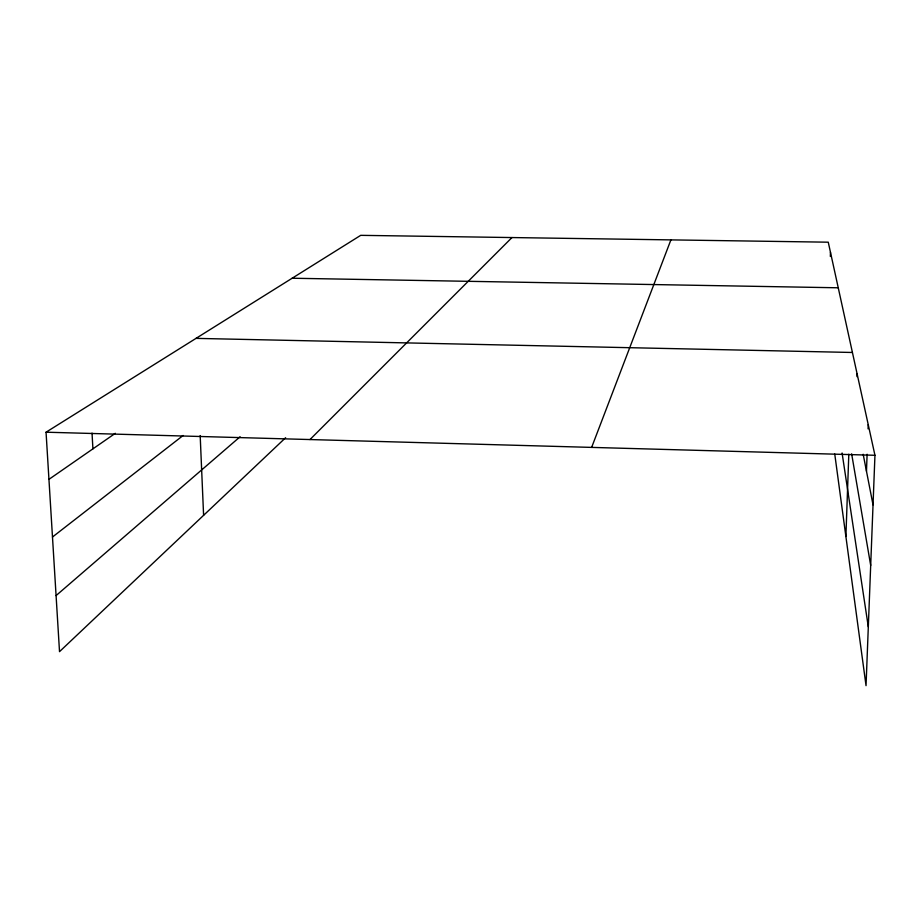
<?xml version="1.0" encoding="UTF-8"?>
<svg xmlns="http://www.w3.org/2000/svg" width="921" height="921" viewBox="0 0 921 921"><rect width="100%" height="100%" fill="white"/><g stroke="black" fill="none" stroke-linecap="round" stroke-linejoin="round"><path stroke-width="1.38" d="M830.339 256.452L830.466 252.285M845.892 536.494L848.805 454.214M856.99 376.654L857.094 373.788M866.477 471.184L867.11 454.249M868.077 428.852L868.227 424.627M285.614 437.728L59.52 651.642L46.05 432.202L360.71 235.339L828.255 242.188L874.95 455.285L866.039 685.661L834.748 454.018M591.639 447.399L670.902 239.886M309.986 439.547L511.961 237.56M56.077 595.588L240.116 436.738M52.485 537.012L183.118 435.495M48.94 479.357L115.321 433.319M292.141 278.234L838.248 287.789M196.023 338.375L852.42 352.478M46.05 432.202L874.95 455.285M863.173 454.26L873.027 504.846M851.649 453.857L870.69 565.413M842.082 452.994L868.307 626.879M92.031 433.1L92.917 448.861M200.179 435.552L203.599 515.323"/></g></svg>
